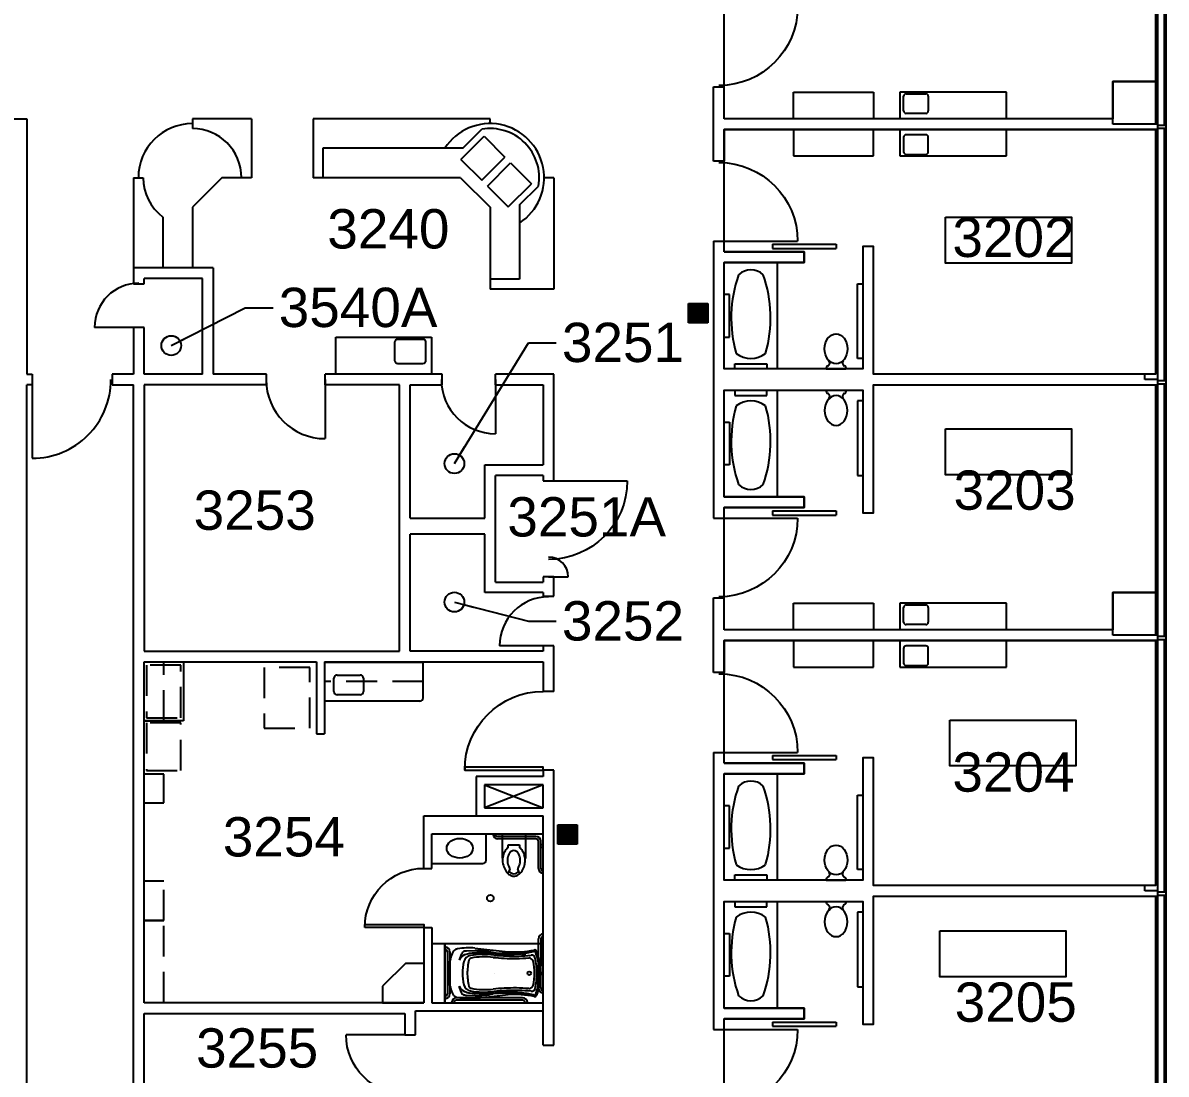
# Model space of a CAD drawing. Extents: x 338 to 7662, y 1527 to 4766.
# Drawn here: x 6789 to 7486, y 2387 to 3029 of the extents above; entities that cross this region are included whole.
import ezdxf

# ---------------------------------------------------------------- set-up
doc = ezdxf.new("R2010")
doc.units = 0
doc.header["$LTSCALE"] = 150
doc.header["$MEASUREMENT"] = 0
doc.linetypes.add('HIDDEN2', pattern=[0.1875, 0.125, -0.0625])
doc.layers.get('0').update_dxf_attribs({"linetype": 'CONTINUOUS'})
for name, color, linetype in [('A-ANNO-TX192', 4, 'CONTINUOUS'), ('A-COLS', 5, 'CONTINUOUS'), ('A-DOOR', 2, 'CONTINUOUS'), ('A-FLOR-CASE', 3, 'CONTINUOUS'), ('A-FLOR-CASE-UPPR', 3, 'HIDDEN2'), ('A-FLOR-PFIX', 2, 'CONTINUOUS'), ('A-GLAZ', 2, 'CONTINUOUS'), ('A-GLAZ-SILL', 1, 'CONTINUOUS'), ('A-SHFT', 1, 'CONTINUOUS'), ('A-WALL-FULL', 6, 'CONTINUOUS'), ('X-EQPM', 2, 'CONTINUOUS'), ('X-MEDGAS', 5, 'CONTINUOUS')]:
    doc.layers.add(name, color=color, linetype=linetype)
doc.styles.add('ARIAL', font='arial.ttf')
doc.styles.get("Standard").update_dxf_attribs({"font": 'simplex'})
doc.dimstyles.new('DIM1-4', dxfattribs={"dimscale": 48, "dimtxt": 0.09375, "dimasz": 0.125, "dimexe": 0.125, "dimexo": 0.09375, "dimgap": 0, "dimtad": 1, "dimdec": 4, "dimzin": 7, "dimdsep": 46, "dimlunit": 4, "dimtxsty": 'Standard', "dimcen": 2.25, "dimdle": 1.5, "dimadec": 0, "dimazin": 0, "dimtfac": 1, "dimtdec": 4, "dimtix": 1, "dimtofl": 0, "dimtmove": 2, "dimatfit": 3, "dimfxl": 0, "dimtolj": 1, "dimtzin": 0, "dimarcsym": 0})

# ---------------------------------------------------------------- blocks, each defined once
blk = doc.blocks.new('FIREPULL')
at = {"layer": 'X-MEDGAS'}
for p, q in [((-5.91, 0), (-5.91, 11.81)), ((-5.91, 11.81), (5.91, 11.81)), ((-5.9, 0), (-5.9, 11.81)), ((-5.87, 0), (-5.87, 11.81)), ((-5.84, 0), (-5.84, 11.81)), ((-5.81, 0), (-5.81, 11.81)), ((-5.78, 0), (-5.78, 11.81)), ((-5.75, 0), (-5.75, 11.81)), ((-5.72, 0), (-5.72, 11.81)), ((-5.69, 0), (-5.69, 11.81)), ((-5.65, 0), (-5.65, 11.81)), ((-5.62, 0), (-5.62, 11.81)), ((-5.59, 0), (-5.59, 11.81)), ((-5.56, 0), (-5.56, 11.81)), ((-5.53, 0), (-5.53, 11.81)), ((-5.5, 0), (-5.5, 11.81)), ((-5.47, 0), (-5.47, 11.81)), ((-5.44, 0), (-5.44, 11.81)), ((-5.4, 0), (-5.4, 11.81)), ((-5.37, 0), (-5.37, 11.81)), ((-5.34, 0), (-5.34, 11.81)), ((-5.31, 0), (-5.31, 11.81)), ((-5.28, 0), (-5.28, 11.81)), ((-5.25, 0), (-5.25, 11.81)), ((-5.22, 0), (-5.22, 11.81)), ((-5.19, 0), (-5.19, 11.81)), ((-5.15, 0), (-5.15, 11.81)), ((-5.12, 0), (-5.12, 11.81)), ((-5.09, 0), (-5.09, 11.81)), ((-5.06, 0), (-5.06, 11.81)), ((-5.03, 0), (-5.03, 11.81)), ((-5, 0), (-5, 11.81)), ((-4.97, 0), (-4.97, 11.81)), ((-4.94, 0), (-4.94, 11.81)), ((-4.9, 0), (-4.9, 11.81)), ((-4.87, 0), (-4.87, 11.81)), ((-4.84, 0), (-4.84, 11.81)), ((-4.81, 0), (-4.81, 11.81)), ((-4.78, 0), (-4.78, 11.81)), ((-4.75, 0), (-4.75, 11.81)), ((-4.72, 0), (-4.72, 11.81)), ((-4.69, 0), (-4.69, 11.81)), ((-4.65, 0), (-4.65, 11.81)), ((-4.62, 0), (-4.62, 11.81)), ((-4.59, 0), (-4.59, 11.81)), ((-4.56, 0), (-4.56, 11.81)), ((-4.53, 0), (-4.53, 11.81)), ((-4.5, 0), (-4.5, 11.81)), ((-4.47, 0), (-4.47, 11.81)), ((-4.44, 0), (-4.44, 11.81)), ((-4.4, 0), (-4.4, 11.81)), ((-4.37, 0), (-4.37, 11.81)), ((-4.34, 0), (-4.34, 11.81)), ((-4.31, 0), (-4.31, 11.81)), ((-4.28, 0), (-4.28, 11.81)), ((-4.25, 0), (-4.25, 11.81)), ((-4.22, 0), (-4.22, 11.81)), ((-4.19, 0), (-4.19, 11.81)), ((-4.15, 0), (-4.15, 11.81)), ((-4.12, 0), (-4.12, 11.81)), ((-4.09, 0), (-4.09, 11.81)), ((-4.06, 0), (-4.06, 11.81)), ((-4.03, 0), (-4.03, 11.81)), ((-4, 0), (-4, 11.81)), ((-3.97, 0), (-3.97, 11.81)), ((-3.94, 0), (-3.94, 11.81)), ((-3.9, 0), (-3.9, 11.81)), ((-3.87, 0), (-3.87, 11.81)), ((-3.84, 0), (-3.84, 11.81)), ((-3.81, 0), (-3.81, 11.81)), ((-3.78, 0), (-3.78, 11.81)), ((-3.75, 0), (-3.75, 11.81)), ((-3.72, 0), (-3.72, 11.81)), ((-3.69, 0), (-3.69, 11.81)), ((-3.65, 0), (-3.65, 11.81)), ((-3.62, 0), (-3.62, 11.81)), ((-3.59, 0), (-3.59, 11.81)), ((-3.56, 0), (-3.56, 11.81)), ((-3.53, 0), (-3.53, 11.81)), ((-3.5, 0), (-3.5, 11.81)), ((-3.47, 0), (-3.47, 11.81)), ((-3.44, 0), (-3.44, 11.81)), ((-3.4, 0), (-3.4, 11.81)), ((-3.37, 0), (-3.37, 11.81)), ((-3.34, 0), (-3.34, 11.81)), ((-3.31, 0), (-3.31, 11.81)), ((-3.28, 0), (-3.28, 11.81)), ((-3.25, 0), (-3.25, 11.81)), ((-3.22, 0), (-3.22, 11.81)), ((-3.19, 0), (-3.19, 11.81)), ((-3.15, 0), (-3.15, 11.81)), ((-3.12, 0), (-3.12, 11.81)), ((-3.09, 0), (-3.09, 11.81)), ((-3.06, 0), (-3.06, 11.81)), ((-3.03, 0), (-3.03, 11.81)), ((-3, 0), (-3, 11.81)), ((-2.97, 0), (-2.97, 11.81)), ((-2.94, 0), (-2.94, 11.81)), ((-2.9, 0), (-2.9, 11.81)), ((-2.87, 0), (-2.87, 11.81)), ((-2.84, 0), (-2.84, 11.81)), ((-2.81, 0), (-2.81, 11.81)), ((-2.78, 0), (-2.78, 11.81)), ((-2.75, 0), (-2.75, 11.81)), ((-2.72, 0), (-2.72, 11.81)), ((-2.69, 0), (-2.69, 11.81)), ((-2.65, 0), (-2.65, 11.81)), ((-2.62, 0), (-2.62, 11.81)), ((-2.59, 0), (-2.59, 11.81)), ((-2.56, 0), (-2.56, 11.81)), ((-2.53, 0), (-2.53, 11.81)), ((-2.5, 0), (-2.5, 11.81)), ((-2.47, 0), (-2.47, 11.81)), ((-2.44, 0), (-2.44, 11.81)), ((-2.4, 0), (-2.4, 11.81)), ((-2.37, 0), (-2.37, 11.81)), ((-2.34, 0), (-2.34, 11.81)), ((-2.31, 0), (-2.31, 11.81)), ((-2.28, 0), (-2.28, 11.81)), ((-2.25, 0), (-2.25, 11.81)), ((-2.22, 0), (-2.22, 11.81)), ((-2.19, 0), (-2.19, 11.81)), ((-2.15, 0), (-2.15, 11.81)), ((-2.12, 0), (-2.12, 11.81)), ((-2.09, 0), (-2.09, 11.81)), ((-2.06, 0), (-2.06, 11.81)), ((-2.03, 0), (-2.03, 11.81)), ((-2, 0), (-2, 11.81)), ((-1.97, 0), (-1.97, 11.81)), ((-1.94, 0), (-1.94, 11.81)), ((-1.9, 0), (-1.9, 11.81)), ((-1.87, 0), (-1.87, 11.81)), ((-1.84, 0), (-1.84, 11.81)), ((-1.81, 0), (-1.81, 11.81)), ((-1.78, 0), (-1.78, 11.81)), ((-1.75, 0), (-1.75, 11.81)), ((-1.72, 0), (-1.72, 11.81)), ((-1.69, 0), (-1.69, 11.81)), ((-1.65, 0), (-1.65, 11.81)), ((-1.62, 0), (-1.62, 11.81)), ((-1.59, 0), (-1.59, 11.81)), ((-1.56, 0), (-1.56, 11.81)), ((-1.53, 0), (-1.53, 11.81)), ((-1.5, 0), (-1.5, 11.81)), ((-1.47, 0), (-1.47, 11.81)), ((-1.44, 0), (-1.44, 11.81)), ((-1.4, 0), (-1.4, 11.81)), ((-1.37, 0), (-1.37, 11.81)), ((-1.34, 0), (-1.34, 11.81)), ((-1.31, 0), (-1.31, 11.81)), ((-1.28, 0), (-1.28, 11.81)), ((-1.25, 0), (-1.25, 11.81)), ((-1.22, 0), (-1.22, 11.81)), ((-1.19, 0), (-1.19, 11.81)), ((-1.15, 0), (-1.15, 11.81)), ((-1.12, 0), (-1.12, 11.81)), ((-1.09, 0), (-1.09, 11.81)), ((-1.06, 0), (-1.06, 11.81)), ((-1.03, 0), (-1.03, 11.81)), ((-1, 0), (-1, 11.81)), ((-0.97, 0), (-0.97, 11.81)), ((-0.94, 0), (-0.94, 11.81)), ((-0.9, 0), (-0.9, 11.81)), ((-0.87, 0), (-0.87, 11.81)), ((-0.84, 0), (-0.84, 11.81)), ((-0.81, 0), (-0.81, 11.81)), ((-0.78, 0), (-0.78, 11.81)), ((-0.75, 0), (-0.75, 11.81)), ((-0.72, 0), (-0.72, 11.81)), ((-0.69, 0), (-0.69, 11.81)), ((-0.65, 0), (-0.65, 11.81)), ((-0.62, 0), (-0.62, 11.81)), ((-0.59, 0), (-0.59, 11.81)), ((-0.56, 0), (-0.56, 11.81)), ((-0.53, 0), (-0.53, 11.81)), ((-0.5, 0), (-0.5, 11.81)), ((-0.47, 0), (-0.47, 11.81)), ((-0.44, 0), (-0.44, 11.81)), ((-0.4, 0), (-0.4, 11.81)), ((-0.37, 0), (-0.37, 11.81)), ((-0.34, 0), (-0.34, 11.81)), ((-0.31, 0), (-0.31, 11.81)), ((-0.28, 0), (-0.28, 11.81)), ((-0.25, 0), (-0.25, 11.81)), ((-0.22, 0), (-0.22, 11.81)), ((-0.19, 0), (-0.19, 11.81)), ((-0.15, 0), (-0.15, 11.81)), ((-0.12, 0), (-0.12, 11.81)), ((-0.09, 0), (-0.09, 11.81)), ((-0.06, 0), (-0.06, 11.81)), ((-0.03, 0), (-0.03, 11.81)), ((0, 0), (0, 11.81)), ((0.03, 0), (0.03, 11.81)), ((0.06, 0), (0.06, 11.81)), ((0.1, 0), (0.1, 11.81)), ((0.13, 0), (0.13, 11.81)), ((0.16, 0), (0.16, 11.81)), ((0.19, 0), (0.19, 11.81)), ((0.22, 0), (0.22, 11.81)), ((0.25, 0), (0.25, 11.81)), ((0.28, 0), (0.28, 11.81)), ((0.31, 0), (0.31, 11.81)), ((0.35, 0), (0.35, 11.81)), ((0.38, 0), (0.38, 11.81)), ((0.41, 0), (0.41, 11.81)), ((0.44, 0), (0.44, 11.81)), ((0.47, 0), (0.47, 11.81)), ((0.5, 0), (0.5, 11.81)), ((0.53, 0), (0.53, 11.81)), ((0.56, 0), (0.56, 11.81)), ((0.6, 0), (0.6, 11.81)), ((0.63, 0), (0.63, 11.81)), ((0.66, 0), (0.66, 11.81)), ((0.69, 0), (0.69, 11.81)), ((0.72, 0), (0.72, 11.81)), ((0.75, 0), (0.75, 11.81)), ((0.78, 0), (0.78, 11.81)), ((0.81, 0), (0.81, 11.81)), ((0.85, 0), (0.85, 11.81)), ((0.88, 0), (0.88, 11.81)), ((0.91, 0), (0.91, 11.81)), ((0.94, 0), (0.94, 11.81)), ((0.97, 0), (0.97, 11.81)), ((1, 0), (1, 11.81)), ((1.03, 0), (1.03, 11.81)), ((1.06, 0), (1.06, 11.81)), ((1.1, 0), (1.1, 11.81)), ((1.13, 0), (1.13, 11.81)), ((1.16, 0), (1.16, 11.81)), ((1.19, 0), (1.19, 11.81)), ((1.22, 0), (1.22, 11.81)), ((1.25, 0), (1.25, 11.81)), ((1.28, 0), (1.28, 11.81)), ((1.31, 0), (1.31, 11.81)), ((1.35, 0), (1.35, 11.81)), ((1.38, 0), (1.38, 11.81)), ((1.41, 0), (1.41, 11.81)), ((1.44, 0), (1.44, 11.81)), ((1.47, 0), (1.47, 11.81)), ((1.5, 0), (1.5, 11.81)), ((1.53, 0), (1.53, 11.81)), ((1.56, 0), (1.56, 11.81)), ((1.6, 0), (1.6, 11.81)), ((1.63, 0), (1.63, 11.81)), ((1.66, 0), (1.66, 11.81)), ((1.69, 0), (1.69, 11.81)), ((1.72, 0), (1.72, 11.81)), ((1.75, 0), (1.75, 11.81)), ((1.78, 0), (1.78, 11.81)), ((1.81, 0), (1.81, 11.81)), ((1.85, 0), (1.85, 11.81)), ((1.88, 0), (1.88, 11.81)), ((1.91, 0), (1.91, 11.81)), ((1.94, 0), (1.94, 11.81)), ((1.97, 0), (1.97, 11.81)), ((2, 0), (2, 11.81)), ((2.03, 0), (2.03, 11.81)), ((2.06, 0), (2.06, 11.81)), ((2.1, 0), (2.1, 11.81)), ((2.13, 0), (2.13, 11.81)), ((2.16, 0), (2.16, 11.81)), ((2.19, 0), (2.19, 11.81)), ((2.22, 0), (2.22, 11.81)), ((2.25, 0), (2.25, 11.81)), ((2.28, 0), (2.28, 11.81)), ((2.31, 0), (2.31, 11.81)), ((2.35, 0), (2.35, 11.81)), ((2.38, 0), (2.38, 11.81)), ((2.41, 0), (2.41, 11.81)), ((2.44, 0), (2.44, 11.81)), ((2.47, 0), (2.47, 11.81)), ((2.5, 0), (2.5, 11.81)), ((2.53, 0), (2.53, 11.81)), ((2.56, 0), (2.56, 11.81)), ((2.6, 0), (2.6, 11.81)), ((2.63, 0), (2.63, 11.81)), ((2.66, 0), (2.66, 11.81)), ((2.69, 0), (2.69, 11.81)), ((2.72, 0), (2.72, 11.81)), ((2.75, 0), (2.75, 11.81)), ((2.78, 0), (2.78, 11.81)), ((2.81, 0), (2.81, 11.81)), ((2.85, 0), (2.85, 11.81)), ((2.88, 0), (2.88, 11.81)), ((2.91, 0), (2.91, 11.81)), ((2.94, 0), (2.94, 11.81)), ((2.97, 0), (2.97, 11.81)), ((3, 0), (3, 11.81)), ((3.03, 0), (3.03, 11.81)), ((3.06, 0), (3.06, 11.81)), ((3.1, 0), (3.1, 11.81)), ((3.13, 0), (3.13, 11.81)), ((3.16, 0), (3.16, 11.81)), ((3.19, 0), (3.19, 11.81)), ((3.22, 0), (3.22, 11.81)), ((3.25, 0), (3.25, 11.81)), ((3.28, 0), (3.28, 11.81)), ((3.31, 0), (3.31, 11.81)), ((3.35, 0), (3.35, 11.81)), ((3.38, 0), (3.38, 11.81)), ((3.41, 0), (3.41, 11.81)), ((3.44, 0), (3.44, 11.81)), ((3.47, 0), (3.47, 11.81)), ((3.5, 0), (3.5, 11.81)), ((3.53, 0), (3.53, 11.81)), ((3.56, 0), (3.56, 11.81)), ((3.6, 0), (3.6, 11.81)), ((3.63, 0), (3.63, 11.81)), ((3.66, 0), (3.66, 11.81)), ((3.69, 0), (3.69, 11.81)), ((3.72, 0), (3.72, 11.81)), ((3.75, 0), (3.75, 11.81)), ((3.78, 0), (3.78, 11.81)), ((3.81, 0), (3.81, 11.81)), ((3.85, 0), (3.85, 11.81)), ((3.88, 0), (3.88, 11.81)), ((3.91, 0), (3.91, 11.81)), ((3.94, 0), (3.94, 11.81)), ((3.97, 0), (3.97, 11.81)), ((4, 0), (4, 11.81)), ((4.03, 0), (4.03, 11.81)), ((4.06, 0), (4.06, 11.81)), ((4.1, 0), (4.1, 11.81)), ((4.13, 0), (4.13, 11.81)), ((4.16, 0), (4.16, 11.81)), ((4.19, 0), (4.19, 11.81)), ((4.22, 0), (4.22, 11.81)), ((4.25, 0), (4.25, 11.81)), ((4.28, 0), (4.28, 11.81)), ((4.31, 0), (4.31, 11.81)), ((4.35, 0), (4.35, 11.81)), ((4.38, 0), (4.38, 11.81)), ((4.41, 0), (4.41, 11.81)), ((4.44, 0), (4.44, 11.81)), ((4.47, 0), (4.47, 11.81)), ((4.5, 0), (4.5, 11.81)), ((4.53, 0), (4.53, 11.81)), ((4.56, 0), (4.56, 11.81)), ((4.6, 0), (4.6, 11.81)), ((4.63, 0), (4.63, 11.81)), ((4.66, 0), (4.66, 11.81)), ((4.69, 0), (4.69, 11.81)), ((4.72, 0), (4.72, 11.81)), ((4.75, 0), (4.75, 11.81)), ((4.78, 0), (4.78, 11.81)), ((4.81, 0), (4.81, 11.81)), ((4.85, 0), (4.85, 11.81)), ((4.88, 0), (4.88, 11.81)), ((4.91, 0), (4.91, 11.81)), ((4.94, 0), (4.94, 11.81)), ((4.97, 0), (4.97, 11.81)), ((5, 0), (5, 11.81)), ((5.03, 0), (5.03, 11.81)), ((5.06, 0), (5.06, 11.81)), ((5.1, 0), (5.1, 11.81)), ((5.13, 0), (5.13, 11.81)), ((5.16, 0), (5.16, 11.81)), ((5.19, 0), (5.19, 11.81)), ((5.22, 0), (5.22, 11.81)), ((5.25, 0), (5.25, 11.81)), ((5.28, 0), (5.28, 11.81)), ((5.31, 0), (5.31, 11.81)), ((5.35, 0), (5.35, 11.81)), ((5.38, 0), (5.38, 11.81)), ((5.41, 0), (5.41, 11.81)), ((5.44, 0), (5.44, 11.81)), ((5.47, 0), (5.47, 11.81)), ((5.5, 0), (5.5, 11.81)), ((5.53, 0), (5.53, 11.81)), ((5.56, 0), (5.56, 11.81)), ((5.6, 0), (5.6, 11.81)), ((5.63, 0), (5.63, 11.81)), ((5.66, 0), (5.66, 11.81)), ((5.69, 0), (5.69, 11.81)), ((5.72, 0), (5.72, 11.81)), ((5.75, 0), (5.75, 11.81)), ((5.78, 0), (5.78, 11.81)), ((5.81, 0), (5.81, 11.81)), ((5.85, 0), (5.85, 11.81)), ((5.88, 0), (5.88, 11.81)), ((5.91, 11.81), (5.91, 0)), ((5.91, 0), (-5.91, 0))]:
    blk.add_line(p, q, dxfattribs=at)
blk = doc.blocks.new('DR2')
blk.add_lwpolyline([(0, 0), (0, 0.036), (1, 0.036), (1, 0)], close=True)
blk.add_arc((0, 0), 1, 0, 90)
blk = doc.blocks.new('90-48-DR')
blk.add_blockref('DR2', (0, 0))
blk = doc.blocks.new('SHOWERHEAD')
for p, q in [((1.87, 0.5), (0, 0.5)), ((1.87, -0.5), (0, -0.5))]:
    blk.add_line(p, q)
at = {"flags": 128}
blk.add_lwpolyline([(1, 0), (4, -1.73), (4, 1.73)], close=True, dxfattribs=at)
blk = doc.blocks.new('DOOR36')
blk.add_lwpolyline([(0, 36), (-1.75, 36), (-1.75, 0), (0, 0)], close=True)
blk.add_arc((0, 0), 36, 90, 180)
blk = doc.blocks.new('A$C790F095B')
for p, q in [((0, 35.5), (0, 0.52)), ((59.55, 36), (0.5, 36)), ((60.05, 0.5), (60.05, 35.5)), ((41.73, 33.4), (21.42, 31.08)), ((21.48, 28.91), (23.29, 29.03)), ((41.25, 29.64), (43.1, 29.36)), ((41.68, 31.76), (46.91, 31.54)), ((50.21, 29.36), (51.45, 25.95)), ((3.84, 23.07), (4.16, 24.98)), ((6.71, 26.4), (7.99, 27.23)), ((6.71, 9.62), (7.99, 8.79)), ((10.67, 6.94), (13.26, 7.14)), ((21.46, 7.12), (23.44, 7.01)), ((50.21, 6.66), (51.45, 10.07)), ((0.5, 0.02), (59.55, 0)), ((41.73, 2.62), (21.42, 4.94)), ((43.09, 6.62), (41.14, 6.4)), ((41.68, 4.26), (46.91, 4.48))]:
    blk.add_line(p, q)
blk.add_circle((8.59, 18.02), 1.13)
for centre, radius, start, end in [((0.5, 35.5), 0.5, 90, 180), ((59.55, 35.5), 0.5, 0, 90), ((39.12, 17.87), 37.66, 158.81213, 179.9077), ((39.74, 18.17), 37.56, 160.3576, 180.27357), ((42.7, 17.59), 40.28, 161.21092, 179.5978), ((5.1, 31.03), 1.18, 68.29289, 157.77483), ((5.83, 30.41), 1.52, 144.04093, 165.5243), ((5.75, 29.99), 1.31, 76.42295, 154.287), ((5.1, 30.95), 0.613, 78.47544, 144.04093), ((7.18, 26.78), 2.26, 81.57553, 168.52609), ((25.47, 130.91), 101.4, 258.48073, 264.57431), ((17.93, 98.75), 67.76, 259.46779, 272.95866), ((20.42, 90.76), 61.21, 256.42295, 263.80152), ((17.68, 119.64), 91.2, 263.59706, 272.99247), ((21.85, 122.89), 93.32, 265.05794, 274.94206), ((12.25, 280.48), 250.55, 270.83071, 274.1958), ((18.27, 140.45), 111.97, 272.13616, 276.13543), ((37.86, -20.65), 51.18, 88.65242, 98.95423), ((36.27, -20.83), 50.32, 80.65376, 96.89068), ((41.72, -22.58), 54.34, 90.04476, 101.83167), ((36.03, -12.41), 40.44, 78.4356, 97.65045), ((38.01, -14.31), 44.85, 81.04216, 88.65242), ((45.02, -8.32), 41.85, 79.86602, 94.51259), ((43.62, 23.85), 5.04, 14.35049, 80.65376), ((43.84, 19.78), 10.27, 65.9959, 83.58144), ((45.58, 22.24), 9.4, 66.40838, 81.85662), ((45.1, 22.59), 7.19, 27.88003, 65.9959), ((48.03, 29.09), 2.19, 7.0506, 53.38379), ((51.55, 28.23), 4.72, 46.32678, 79.86602), ((29.58, 18.89), 28.28, 358.21403, 26.82392), ((55.85, 16.9), 51.92, 168.52609, 178.81968), ((43.46, 17.58), 38.1, 167.97407, 179.57282), ((7.79, 25.18), 1.62, 131.65095, 167.97407), ((8.56, 26.35), 1.05, 76.8005, 123.04115), ((17.47, 125.67), 98.68, 264.96251, 273.73451), ((16.59, 183.69), 156.66, 272.67298, 275.1458), ((43.8, 25.6), 1.64, 14.36179, 78.4356), ((10.86, 17.45), 35.57, 0.2338, 13.91474), ((14.87, 17.79), 34.42, 0.0758, 12.26216), ((39.12, 18.15), 37.66, 180.0923, 201.18787), ((39.74, 17.85), 37.56, 179.72643, 199.6424), ((42.7, 18.43), 40.28, 180.4022, 198.78908), ((55.85, 19.12), 51.92, 181.18032, 191.47391), ((43.46, 18.44), 38.1, 180.42718, 192.02593), ((10.86, 18.57), 35.57, 346.08526, 359.7662), ((14.87, 18.23), 34.42, 347.73784, 359.9242), ((29.58, 17.13), 28.28, 333.17608, 1.78597), ((7.18, 9.24), 2.26, 191.47391, 278.42447), ((7.79, 10.84), 1.62, 192.02593, 228.34905), ((17.68, -83.62), 91.2, 87.00753, 96.40294), ((8.56, 9.67), 1.05, 236.95885, 283.1995), ((17.47, -89.65), 98.68, 86.26549, 95.03749), ((18.27, -104.43), 111.97, 83.86457, 87.86384), ((16.59, -147.67), 156.66, 84.8542, 87.32702), ((36.27, 56.85), 50.32, 263.10932, 279.34624), ((36.03, 48.43), 40.44, 262.34955, 281.5644), ((43.8, 10.42), 1.64, 281.5644, 345.63821), ((43.62, 12.17), 5.04, 279.34624, 345.64951), ((45.1, 13.43), 7.19, 294.0041, 332.11997), ((0.5, 0.52), 0.5, 180, 269.98355), ((5.1, 4.99), 1.18, 202.22517, 291.70711), ((5.83, 5.61), 1.52, 194.4757, 215.95907), ((5.75, 6.03), 1.31, 205.713, 283.57705), ((5.1, 5.07), 0.613, 215.95907, 281.52456), ((25.47, -94.89), 101.4, 95.42569, 101.51927), ((17.93, -62.73), 67.76, 87.04134, 100.53221), ((20.42, -54.74), 61.21, 96.19848, 103.57705), ((21.85, -86.87), 93.32, 85.05794, 94.94206), ((12.25, -244.46), 250.55, 85.8042, 89.16929), ((37.86, 56.67), 51.18, 261.04577, 271.34758), ((41.72, 58.6), 54.34, 258.16833, 269.95524), ((38.01, 50.33), 44.85, 271.34758, 278.95784), ((45.02, 44.34), 41.85, 265.48741, 280.13398), ((43.84, 16.24), 10.27, 276.41856, 294.0041), ((47.21, 8.03), 3.56, 265.11879, 306.61621), ((44.82, 8.8), 5.79, 321.21093, 338.35467), ((51.55, 7.79), 4.72, 280.13398, 313.67322), ((59.55, 0.5), 0.5, 269.98355, 0)]:
    blk.add_arc(centre, radius, start, end)
at = {"flags": 8}
for tag, p in [('MATERIAL', (30.02, 18)), ('PRODUCT', (30.02, 18.01)), ('TRADENAME', (30.02, 18.01)), ('MODELNUMBER', (30.02, 18.01))]:
    blk.add_attdef(tag, p, '', height=0.001, dxfattribs=at)
blk = doc.blocks.new('window')
at = {"layer": 'A-GLAZ'}
for p, q in [((0, 5), (0, 0)), ((2, 5), (2, 0)), ((2, 1), (156, 1))]:
    blk.add_line(p, q, dxfattribs=at)
at = {"layer": 'A-GLAZ', "linetype": 'Continuous'}
for p, q in [((0, 5), (2, 5)), ((0, 0), (2, 0))]:
    blk.add_line(p, q, dxfattribs=at)
at = {"layer": 'A-GLAZ-SILL'}
for p, q in [((2, 5), (156, 5)), ((2, 0), (156, 0))]:
    blk.add_line(p, q, dxfattribs=at)

msp = doc.modelspace()

# ---------------------------------------------------------------- linework, layer by layer
at = {"layer": 'A-COLS'}
for p, q in [((7454, 2967), (7454, 2993)), ((7454, 2993), (7480, 2993)), ((7480, 2993), (7480, 2967)), ((7480, 2967), (7454, 2967)), ((7454, 2655), (7454, 2681)), ((7454, 2681), (7480, 2681)), ((7480, 2681), (7480, 2655)), ((7480, 2655), (7454, 2655))]:
    msp.add_line(p, q, dxfattribs=at)
at = {"layer": 'A-DOOR'}
for p, q in [((7213.5, 2895.5), (7261.5, 2895.5)), ((7246.1, 2893.64), (7285.09, 2893.64)), ((7246.1, 2893.64), (7246.1, 2891.14)), ((7246.1, 2891.14), (7285.09, 2891.14)), ((7285.09, 2893.64), (7285.09, 2891.14)), ((6859.25, 2842.86), (6832.25, 2842.86)), ((6794.25, 2811), (6794.25, 2763)), ((6973, 2811), (6973, 2775)), ((7077, 2811), (7077, 2778)), ((7109.5, 2749.25), (7157.5, 2749.25)), ((7246.1, 2730.87), (7246.1, 2728.37)), ((7246.1, 2730.87), (7285.09, 2730.87)), ((7285.09, 2730.87), (7285.09, 2728.37)), ((7213.5, 2726.5), (7261.5, 2726.5)), ((7246.1, 2728.37), (7285.09, 2728.37)), ((7109.5, 2690.75), (7121.5, 2690.75)), ((7109.5, 2648.5), (7079.5, 2648.5)), ((7213.5, 2583.5), (7261.5, 2583.5)), ((7246.1, 2581.64), (7246.1, 2579.14)), ((7246.1, 2581.64), (7285.09, 2581.64)), ((7246.1, 2579.14), (7285.09, 2579.14)), ((7285.09, 2581.64), (7285.09, 2579.14)), ((7246.1, 2418.87), (7285.09, 2418.87)), ((7246.1, 2418.87), (7246.1, 2416.37)), ((7246.1, 2416.37), (7285.09, 2416.37)), ((7285.09, 2418.87), (7285.09, 2416.37)), ((7021.85, 2411.14), (6985.85, 2411.14)), ((7213.5, 2414.5), (7261.5, 2414.5))]:
    msp.add_line(p, q, dxfattribs=at)
msp.add_arc((7109.5, 2690.75), 12, 0, 90, dxfattribs=at)
at = {"layer": 'A-DOOR', "extrusion": (0, 0, -1)}
for centre, major_axis, start_param, end_param in [((7213.5, 3038.5), (33.94, 33.94), 0.785398, 2.356194), ((7213.5, 2895.5), (33.94, 33.94), 5.497787, 7.068583), ((7109.5, 2749.25), (33.94, 33.94), 0.785398, 2.356194), ((7213.5, 2726.5), (33.94, 33.94), 0.785398, 2.356194), ((7213.5, 2583.5), (33.94, 33.94), 5.497787, 7.068583), ((7021.85, 2411.14), (25.46, -25.46), 0.785398, 2.356194), ((7213.5, 2414.5), (33.94, 33.94), 0.785398, 2.356194)]:
    msp.add_ellipse(centre, major_axis=major_axis, ratio=1, start_param=start_param, end_param=end_param, dxfattribs=at)
at = {"layer": 'A-DOOR'}
for centre, major_axis, start_param, end_param in [((6859.25, 2842.86), (-19.09, 19.09), 5.497787, 7.068583), ((6794.25, 2811), (-33.94, 33.94), 2.356194, 3.926991), ((6973, 2811), (-25.46, 25.46), 0.785398, 2.356194), ((7077, 2811), (-23.33, 23.33), 0.785398, 2.356194), ((7109.5, 2648.5), (21.21, 21.21), 0.785398, 2.356194)]:
    msp.add_ellipse(centre, major_axis=major_axis, ratio=1, start_param=start_param, end_param=end_param, dxfattribs=at)
at = {"layer": 'A-FLOR-CASE'}
for p, q in [((7259, 2986.5), (7307.75, 2986.5)), ((7259, 2970.25), (7259, 2986.5)), ((7307.75, 2986.5), (7307.75, 2970.25)), ((7389, 2986.5), (7324, 2986.5)), ((7324, 2986.5), (7324, 2970.25)), ((7389, 2970.25), (7389, 2986.5)), ((6928, 2970.25), (6892, 2970.25)), ((6892, 2970.25), (6892, 2964.25)), ((6928, 2970.25), (6928, 2934.25)), ((7073.75, 2970.25), (6965.72, 2970.25)), ((6965.72, 2970.25), (6965.72, 2934.25)), ((7073.75, 2967.25), (7073.75, 2970.25)), ((7055.9, 2945.39), (7070.04, 2959.53)), ((7057.1, 2952.25), (7068.67, 2963.82)), ((7070.04, 2959.53), (7082.77, 2946.8)), ((7259, 2963.75), (7259, 2947.5)), ((7307.75, 2947.5), (7307.75, 2963.75)), ((7324, 2963.75), (7324, 2947.5)), ((7389, 2947.5), (7389, 2963.75)), ((7057.1, 2952.25), (6971.72, 2952.25)), ((6971.72, 2952.25), (6971.72, 2934.25)), ((7068.62, 2932.66), (7082.77, 2946.8)), ((7259, 2947.5), (7307.75, 2947.5)), ((7324, 2947.5), (7389, 2947.5)), ((7055.9, 2945.39), (7068.62, 2932.66)), ((7072.16, 2929.12), (7086.3, 2943.27)), ((7086.3, 2943.27), (7099.03, 2930.54)), ((6856, 2934.25), (6856, 2879.25)), ((6856, 2934.25), (6862, 2934.25)), ((6910.03, 2934.25), (6892, 2916.22)), ((6928, 2934.25), (6910.03, 2934.25)), ((7055.72, 2934.25), (6965.72, 2934.25)), ((7055.72, 2934.25), (7073.75, 2916.22)), ((7112.75, 2934.25), (7106.75, 2934.25)), ((7112.75, 2934.25), (7112.75, 2866.25)), ((7072.16, 2929.12), (7084.89, 2916.4)), ((7084.89, 2916.4), (7099.03, 2930.54)), ((7091.75, 2917.6), (7103.32, 2929.17)), ((6892, 2916.22), (6892, 2879.25)), ((7073.75, 2916.22), (7073.75, 2866.25)), ((7091.75, 2917.6), (7091.75, 2872.25)), ((6874, 2910.25), (6874, 2879.25)), ((7091.75, 2872.25), (7073.75, 2872.25)), ((7112.75, 2866.25), (7073.75, 2866.25)), ((6979.5, 2837), (7038, 2837)), ((6979.5, 2814.25), (6979.5, 2837)), ((7038, 2837), (7038, 2814.25)), ((7259, 2658.25), (7259, 2674.5)), ((7259, 2674.5), (7307.75, 2674.5)), ((7307.75, 2674.5), (7307.75, 2658.25)), ((7389, 2674.5), (7324, 2674.5)), ((7324, 2674.5), (7324, 2658.25)), ((7389, 2658.25), (7389, 2674.5)), ((7259, 2651.75), (7259, 2635.5)), ((7307.75, 2635.5), (7307.75, 2651.75)), ((7324, 2651.75), (7324, 2635.5)), ((7389, 2635.5), (7389, 2651.75)), ((6862.5, 2638.75), (6886.5, 2638.75)), ((6862.5, 2602.75), (6862.5, 2638.75)), ((6886.5, 2638.75), (6886.5, 2602.75)), ((6972.68, 2638.5), (7032.84, 2638.5)), ((7032.84, 2616.75), (7032.84, 2638.75)), ((7259, 2635.5), (7307.75, 2635.5)), ((7324, 2635.5), (7389, 2635.5)), ((7030.84, 2614.75), (6972.68, 2614.75)), ((6886.5, 2602.75), (6862.5, 2602.75)), ((7071.3, 2517.75), (7071.3, 2533.75)), ((7038.24, 2515.75), (7069.3, 2515.75)), ((7022.24, 2454.89), (7008.1, 2440.75)), ((7022.24, 2454.89), (7033.24, 2454.89)), ((7028.24, 2454.89), (7029.24, 2454.89)), ((7033.24, 2454.89), (7033.24, 2430.75)), ((7008.1, 2440.75), (7008.1, 2434.75)), ((7008.1, 2434.75), (7008.1, 2430.75)), ((7008.1, 2430.75), (7033.24, 2430.75))]:
    msp.add_line(p, q, dxfattribs=at)
for centre, radius, start, end in [((6892, 2934.25), 33, 90, 180), ((7073.75, 2934.25), 33, 303.05573, 146.94427), ((6892, 2934.25), 30, 0, 90), ((7073.75, 2934.25), 30, 350.24751, 99.75249), ((6892, 2934.25), 30, 180, 233.1301), ((7030.84, 2616.75), 2, 270, 0), ((7069.3, 2517.75), 2, 270, 0)]:
    msp.add_arc(centre, radius, start, end, dxfattribs=at)
at = {"layer": 'A-FLOR-CASE-UPPR'}
for p, q in [((6874.5, 2602.75), (6874.5, 2638.75)), ((7032.84, 2626.75), (6972.68, 2626.75)), ((6862.5, 2602.75), (6874.5, 2602.75)), ((6874.5, 2570.23), (6862.5, 2570.23)), ((6874.5, 2552.73), (6874.5, 2570.23)), ((6862.5, 2552.73), (6874.5, 2552.73)), ((6874.5, 2504.9), (6862.5, 2504.9)), ((6874.5, 2480.9), (6874.5, 2504.9)), ((6874.5, 2480.9), (6862.5, 2480.9)), ((6862.5, 2480.9), (6874.5, 2480.9)), ((6874.5, 2430.75), (6874.5, 2480.9))]:
    msp.add_line(p, q, dxfattribs=at)
at = {"layer": 'A-FLOR-PFIX'}
for p, q in [((7326.25, 2975), (7326.25, 2984)), ((7326.25, 2975), (7326.25, 2984)), ((7327.75, 2985.5), (7339.75, 2985.5)), ((7327.75, 2985.5), (7339.75, 2985.5)), ((7341.25, 2984), (7341.25, 2975)), ((7341.25, 2984), (7341.25, 2975)), ((7339.75, 2973.5), (7327.75, 2973.5)), ((7339.75, 2973.5), (7327.75, 2973.5)), ((7339.75, 2960.5), (7327.75, 2960.5)), ((7339.75, 2960.5), (7327.75, 2960.5)), ((7326.25, 2959), (7326.25, 2950)), ((7326.25, 2959), (7326.25, 2950)), ((7341.25, 2950), (7341.25, 2959)), ((7341.25, 2950), (7341.25, 2959)), ((7327.75, 2948.5), (7339.75, 2948.5)), ((7327.75, 2948.5), (7339.75, 2948.5)), ((7249.25, 2817.5), (7249.25, 2882.5)), ((7298, 2824), (7298, 2869.5)), ((7298, 2869.5), (7301.25, 2869.5)), ((7220, 2863), (7216.75, 2863)), ((7220, 2837), (7220, 2863)), ((7017.5, 2835.75), (7032.5, 2835.75)), ((7216.75, 2837), (7220, 2837)), ((7015.62, 2822.62), (7015.62, 2833.88)), ((7034.38, 2833.88), (7034.38, 2822.62)), ((7032.5, 2820.75), (7017.5, 2820.75)), ((7223.25, 2817.5), (7223.25, 2820.75)), ((7223.25, 2820.75), (7242.75, 2820.75)), ((7242.75, 2820.75), (7242.75, 2817.5)), ((7301.25, 2824), (7298, 2824)), ((7279, 2817.5), (7291, 2817.5)), ((7223.25, 2804.5), (7223.25, 2801.25)), ((7223.25, 2801.25), (7242.75, 2801.25)), ((7242.75, 2801.25), (7242.75, 2804.5)), ((7249.25, 2739.5), (7249.25, 2804.5)), ((7279, 2804.5), (7291, 2804.5)), ((7301.25, 2798), (7298, 2798)), ((7298, 2798), (7298, 2752.5)), ((7216.75, 2785), (7220, 2785)), ((7220, 2785), (7220, 2759)), ((7220, 2759), (7216.75, 2759)), ((7298, 2752.5), (7301.25, 2752.5)), ((7327.75, 2673.5), (7339.75, 2673.5)), ((7326.25, 2663), (7326.25, 2672)), ((7341.25, 2672), (7341.25, 2663)), ((7339.75, 2661.5), (7327.75, 2661.5)), ((7326.25, 2647), (7326.25, 2638)), ((7339.75, 2648.5), (7327.75, 2648.5)), ((7341.25, 2638), (7341.25, 2647)), ((7327.75, 2636.5), (7339.75, 2636.5)), ((6978.38, 2620.74), (6978.38, 2628.74)), ((6980.38, 2630.74), (6994.38, 2630.74)), ((6996.38, 2628.74), (6996.38, 2620.74)), ((6994.38, 2618.74), (6980.38, 2618.74)), ((7249.25, 2505.5), (7249.25, 2570.5)), ((7298, 2512), (7298, 2557.5)), ((7298, 2557.5), (7301.25, 2557.5)), ((7220, 2551), (7216.75, 2551)), ((7220, 2525), (7220, 2551)), ((7081.3, 2518.87), (7081.3, 2533.75)), ((7081.3, 2533.75), (7085.28, 2533.75)), ((7085.28, 2533.75), (7088.3, 2533.75)), ((7088.3, 2533.75), (7091.32, 2533.75)), ((7091.32, 2533.75), (7095.3, 2533.75)), ((7095.3, 2533.75), (7095.3, 2518.87)), ((7101.75, 2532.25), (7078.5, 2532.25)), ((7101.75, 2530.75), (7078.5, 2530.75)), ((7084.75, 2525.49), (7084.75, 2527.04)), ((7084.75, 2527.04), (7091.75, 2527.04)), ((7091.75, 2527.04), (7091.75, 2525.49)), ((7103.25, 2512.75), (7103.25, 2529.25)), ((7104.75, 2512.75), (7104.75, 2529.25)), ((7104.75, 2527.25), (7106.25, 2527.25)), ((7104.75, 2525.75), (7106.25, 2525.75)), ((7216.75, 2525), (7220, 2525)), ((7085.77, 2512.45), (7085.05, 2510.25)), ((7091.46, 2510.22), (7090.72, 2512.45)), ((7223.25, 2505.5), (7223.25, 2508.75)), ((7223.25, 2508.75), (7242.75, 2508.75)), ((7242.75, 2508.75), (7242.75, 2505.5)), ((7301.25, 2512), (7298, 2512)), ((7279, 2505.5), (7291, 2505.5)), ((7223.25, 2492.5), (7223.25, 2489.25)), ((7242.75, 2489.25), (7242.75, 2492.5)), ((7249.25, 2427.5), (7249.25, 2492.5)), ((7279, 2492.5), (7291, 2492.5)), ((7223.25, 2489.25), (7242.75, 2489.25)), ((7301.25, 2486), (7298, 2486)), ((7298, 2486), (7298, 2440.5)), ((7216.75, 2473), (7220, 2473)), ((7220, 2473), (7220, 2447)), ((7046.17, 2466.75), (7038.24, 2466.75)), ((7046.17, 2430.75), (7046.17, 2466.75)), ((7103.25, 2439.75), (7103.25, 2469.75)), ((7104.75, 2469.75), (7104.75, 2453.25)), ((7047.7, 2461.78), (7047.7, 2436.22)), ((7049.2, 2461.78), (7049.2, 2436.22)), ((7104.75, 2452.54), (7104.75, 2456.25)), ((7104.75, 2439.75), (7104.75, 2451.96)), ((7220, 2447), (7216.75, 2447)), ((7298, 2440.5), (7301.25, 2440.5)), ((7093.53, 2433.81), (7053.27, 2433.81)), ((7093.53, 2432.31), (7053.27, 2432.31))]:
    msp.add_line(p, q, dxfattribs=at)
msp.add_circle((7073.91, 2494.56), 2, dxfattribs=at)
for centre, radius, start, end in [((7327.75, 2984), 1.5, 90, 180), ((7327.75, 2984), 1.5, 90, 180), ((7339.75, 2984), 1.5, 0, 90), ((7339.75, 2984), 1.5, 0, 90), ((7327.75, 2975), 1.5, 180, 270), ((7327.75, 2975), 1.5, 180, 270), ((7339.75, 2975), 1.5, 270, 0), ((7339.75, 2975), 1.5, 270, 0), ((7327.75, 2959), 1.5, 90, 180), ((7327.75, 2959), 1.5, 90, 180), ((7339.75, 2959), 1.5, 0, 90), ((7339.75, 2959), 1.5, 0, 90), ((7327.75, 2950), 1.5, 180, 270), ((7327.75, 2950), 1.5, 180, 270), ((7339.75, 2950), 1.5, 270, 0), ((7339.75, 2950), 1.5, 270, 0), ((7233, 2867.12), 10.88, 46.39718, 133.60282), ((7299.75, 2848.66), 78.78, 160.46542, 195.95476), ((7166.25, 2848.66), 78.78, 344.04524, 19.53458), ((7233, 2839), 15, 233.1301, 306.8699), ((7279.3, 2821.2), 1.83, 292.3004, 45.65598), ((7290.67, 2821.17), 1.79, 131.74287, 248.20125), ((7280.5, 2818), 1.58, 108.43495, 198.43495), ((7289.5, 2818), 1.58, 341.56505, 71.56505), ((7280.5, 2804), 1.58, 161.56505, 251.56505), ((7279.3, 2800.8), 1.83, 314.34402, 67.6996), ((7290.67, 2800.83), 1.79, 111.79875, 228.25713), ((7289.5, 2804), 1.58, 288.43495, 18.43495), ((7299.75, 2773.34), 78.78, 164.04524, 199.53458), ((7233, 2783), 15, 53.1301, 126.8699), ((7166.25, 2773.34), 78.78, 340.46542, 15.95476), ((7233, 2754.88), 10.88, 226.39718, 313.60282), ((7327.75, 2672), 1.5, 90, 180), ((7339.75, 2672), 1.5, 0, 90), ((7327.75, 2663), 1.5, 180, 270), ((7339.75, 2663), 1.5, 270, 0), ((7327.75, 2647), 1.5, 90, 180), ((7339.75, 2647), 1.5, 0, 90), ((7327.75, 2638), 1.5, 180, 270), ((7339.75, 2638), 1.5, 270, 0), ((6980.38, 2628.74), 2, 90, 180), ((6994.38, 2628.74), 2, 0, 90), ((6980.38, 2620.74), 2, 180, 270), ((6994.38, 2620.74), 2, 270, 0), ((7299.75, 2536.66), 78.78, 160.46542, 195.95476), ((7233, 2555.12), 10.88, 46.39718, 133.60282), ((7166.25, 2536.66), 78.78, 344.04524, 19.53458), ((7078.5, 2533.75), 3, 180, 270), ((7078.5, 2533.75), 1.5, 180, 270), ((7101.75, 2529.25), 3, 0, 90), ((7101.75, 2529.25), 1.5, 0, 90), ((7093.74, 2517.54), 12.38, 162.8584, 179.99997), ((7091.04, 2518.37), 9.56, 143.32755, 162.85833), ((7089.33, 2519.64), 7.43, 128.13524, 143.3275), ((7093.74, 2517.54), 9.38, 162.85841, 179.99998), ((7091.04, 2518.37), 6.56, 143.32753, 162.85831), ((7089.33, 2519.64), 4.43, 128.13523, 143.32749), ((7088.25, 2520.91), 2.76, 53.41905, 126.58095), ((7087.16, 2519.64), 4.43, 36.67251, 51.86477), ((7085.45, 2518.37), 6.56, 17.14169, 36.67247), ((7082.75, 2517.54), 9.38, 0.00002, 17.14159), ((7087.16, 2519.64), 7.43, 36.67252, 51.86478), ((7085.45, 2518.37), 9.56, 17.14167, 36.67245), ((7082.75, 2517.54), 12.38, 351.73493, 17.14163), ((7098.13, 2518.87), 16.84, 180, 185.19537), ((7098.13, 2518.87), 16.84, 180.00001, 194.92893), ((7093.29, 2517.58), 11.82, 194.92898, 212.76846), ((7093.74, 2517.54), 9.38, 180.00002, 197.14159), ((7091.04, 2516.71), 6.56, 197.14169, 215.51708), ((7085.3, 2512.61), 0.5, 341.75622, 35.5172), ((7091.2, 2512.61), 0.5, 144.4828, 198.24378), ((7085.45, 2516.71), 6.56, 324.48292, 342.85831), ((7082.75, 2517.54), 9.38, 342.85841, 359.99998), ((7083.31, 2517.58), 11.82, 327.23154, 345.07102), ((7078.46, 2518.87), 16.84, 345.07107, 359.99999), ((7233, 2527), 15, 233.1301, 306.8699), ((7090.22, 2515.61), 8.18, 212.76851, 237.23827), ((7084.57, 2510.4), 0.5, 226.57414, 341.75625), ((7088.3, 2512.62), 4.62, 237.23826, 270.00004), ((7088.3, 2512.62), 4.62, 269.99996, 302.76174), ((7086.37, 2515.61), 8.18, 302.76173, 327.23149), ((7091.93, 2510.38), 0.5, 198.24385, 315.67207), ((7106.25, 2512.75), 3, 180, 270), ((7106.25, 2512.75), 1.5, 180, 270), ((7280.5, 2506), 1.58, 108.43495, 198.43495), ((7279.3, 2509.2), 1.83, 292.3004, 45.65598), ((7290.67, 2509.17), 1.79, 131.74287, 248.20125), ((7289.5, 2506), 1.58, 341.56505, 71.56505), ((7280.5, 2492), 1.58, 161.56505, 251.56505), ((7289.5, 2492), 1.58, 288.43495, 18.43495), ((7233, 2471), 15, 53.1301, 126.8699), ((7279.3, 2488.8), 1.83, 314.34402, 67.6996), ((7290.67, 2488.83), 1.79, 111.79875, 228.25713), ((7299.75, 2461.34), 78.78, 164.04524, 199.53458), ((7166.25, 2461.34), 78.78, 340.46542, 15.95476), ((7106.25, 2469.75), 3, 90, 180), ((7106.25, 2469.75), 1.5, 90, 180), ((7046.2, 2461.78), 3, 0, 90), ((7046.2, 2461.78), 1.5, 0, 90), ((7046.2, 2436.22), 3, 270, 0), ((7046.2, 2436.22), 1.5, 270, 0), ((7106.25, 2439.75), 3, 180, 270), ((7106.25, 2439.75), 1.5, 180, 270), ((7053.27, 2430.81), 3, 90, 180), ((7053.27, 2430.81), 1.5, 90, 180), ((7093.53, 2430.81), 3, 0, 90), ((7093.53, 2430.81), 1.5, 0, 90), ((7233, 2442.88), 10.88, 226.39718, 313.60282)]:
    msp.add_arc(centre, radius, start, end, dxfattribs=at)
at = {"layer": 'A-FLOR-PFIX', "linetype": 'Continuous'}
for centre, radius, start, end in [((7090.22, 2515.61), 6.68, 222.75649, 237.23828), ((7088.3, 2512.62), 3.12, 237.23824, 270.00003), ((7088.3, 2512.62), 3.12, 269.99997, 302.76176), ((7086.37, 2515.61), 6.68, 302.76167, 316.31417)]:
    msp.add_arc(centre, radius, start, end, dxfattribs=at)
at = {"layer": 'A-FLOR-PFIX', "extrusion": (0, 0, -1)}
for centre, start_param, end_param in [((7017.5, 2833.88), 3.926991, 5.497787), ((7032.5, 2833.88), 5.497787, 7.068583), ((7017.5, 2822.62), 2.356194, 3.926991), ((7032.5, 2822.62), 0.785398, 2.356194)]:
    msp.add_ellipse(centre, major_axis=(1.33, 1.33), ratio=1, start_param=start_param, end_param=end_param, dxfattribs=at)
at = {"layer": 'A-FLOR-PFIX'}
for centre, major_axis, ratio in [((7285, 2829.83), (0, -9.1), 0.769231), ((7055.27, 2525.03), (8, 0), 0.75), ((7285, 2517.83), (0, -9.1), 0.769231)]:
    msp.add_ellipse(centre, major_axis=major_axis, ratio=ratio, dxfattribs=at)
at = {"layer": 'A-FLOR-PFIX', "extrusion": (0, 0, -1)}
for centre in [(7285, 2792.17), (7285, 2480.17)]:
    msp.add_ellipse(centre, major_axis=(0, 9.1), ratio=0.769231, dxfattribs=at)
at = {"layer": 'A-SHFT'}
for p, q in [((7070.32, 2563.75), (7106.25, 2549.75)), ((7106.25, 2563.75), (7070.32, 2549.75))]:
    msp.add_line(p, q, dxfattribs=at)
at = {"layer": 'A-WALL-FULL'}
for p, q in [((7210.25, 2944.25), (7210.25, 2989.75)), ((7210.25, 2989.75), (7216.75, 2989.75)), ((7216.75, 2970.25), (7216.75, 2989.75)), ((6781.25, 2970.25), (6791, 2970.25)), ((6791, 2970.25), (6791, 2814.25)), ((7454, 2970.25), (7216.75, 2970.25)), ((7481.5, 2967), (7480, 2967)), ((7481.5, 2963.75), (7481.5, 2967)), ((7481.5, 2963.75), (7216.75, 2963.75)), ((7216.75, 2963.75), (7216.75, 2944.25)), ((7216.75, 2944.25), (7210.25, 2944.25)), ((7210.25, 2895.5), (7210.25, 2726.5)), ((7210.25, 2895.5), (7216.75, 2895.5)), ((7216.75, 2889), (7216.75, 2895.5)), ((7307.75, 2892.25), (7301.25, 2892.25)), ((7301.25, 2892.25), (7301.25, 2817.5)), ((7307.75, 2814.25), (7307.75, 2892.25)), ((7216.75, 2889), (7265.5, 2889)), ((7265.5, 2889), (7265.5, 2882.5)), ((6856, 2879.25), (6856, 2869.5)), ((6904.75, 2879.25), (6856, 2879.25)), ((6904.75, 2879.25), (6904.75, 2814.25)), ((7216.75, 2817.5), (7216.75, 2882.5)), ((7265.5, 2882.5), (7216.75, 2882.5)), ((6856, 2869.5), (6862.5, 2869.5)), ((6862.5, 2869.5), (6862.5, 2872.75)), ((6898.25, 2872.75), (6862.5, 2872.75)), ((6898.25, 2814.25), (6898.25, 2872.75)), ((6856, 2843.5), (6856, 2814.25)), ((6862.5, 2842.86), (6856.23, 2842.86)), ((6862.5, 2814.25), (6862.5, 2842.86)), ((6791, 2814.25), (6794.25, 2814.25)), ((6794.25, 2814.25), (6794.25, 2807.75)), ((6843, 2814.25), (6843, 2807.75)), ((6856, 2814.25), (6843, 2814.25)), ((6898.25, 2814.25), (6862.5, 2814.25)), ((6937.25, 2814.25), (6904.75, 2814.25)), ((6937.25, 2807.75), (6937.25, 2814.25)), ((6973, 2807.75), (6973, 2814.25)), ((7044.5, 2814.25), (6973, 2814.25)), ((7044.5, 2807.75), (7044.5, 2814.25)), ((7077, 2807.75), (7077, 2814.25)), ((7112.75, 2814.25), (7077, 2814.25)), ((7112.75, 2749.25), (7112.75, 2814.25)), ((7301.25, 2817.5), (7216.75, 2817.5)), ((7473.5, 2814.25), (7307.75, 2814.25)), ((7473.5, 2811), (7473.5, 2814.25)), ((6794.25, 2807.75), (6791, 2807.75)), ((6791, 2362.5), (6791, 2807.75)), ((6843, 2807.75), (6856, 2807.75)), ((6856, 2320.25), (6856, 2807.75)), ((6937.25, 2807.75), (6862.5, 2807.75)), ((6862.5, 2807.75), (6862.5, 2645.25)), ((7018.5, 2807.75), (6973, 2807.75)), ((7018.5, 2645.25), (7018.5, 2807.75)), ((7025, 2726.5), (7025, 2807.75)), ((7025, 2807.75), (7044.5, 2807.75)), ((7077, 2807.75), (7106.25, 2807.75)), ((7106.25, 2807.75), (7106.25, 2759)), ((7307.75, 2807.75), (7481.5, 2807.75)), ((7307.75, 2729.75), (7307.75, 2807.75)), ((7481.5, 2811), (7473.5, 2811)), ((7481.5, 2807.75), (7481.5, 2811)), ((7216.75, 2804.5), (7301.25, 2804.5)), ((7216.75, 2739.5), (7216.75, 2804.5)), ((7301.25, 2804.5), (7301.25, 2729.75)), ((7070.5, 2759), (7106.25, 2759)), ((7070.5, 2726.5), (7070.5, 2759)), ((7077, 2687.5), (7077, 2752.5)), ((7106.25, 2752.5), (7077, 2752.5)), ((7106.25, 2752.5), (7106.25, 2749.25)), ((7106.25, 2749.25), (7112.75, 2749.25)), ((7216.75, 2739.5), (7265.5, 2739.5)), ((7265.5, 2739.5), (7265.5, 2733)), ((7216.75, 2726.5), (7216.75, 2733)), ((7265.5, 2733), (7216.75, 2733)), ((7301.25, 2729.75), (7307.75, 2729.75)), ((7025, 2726.5), (7070.5, 2726.5)), ((7210.25, 2726.5), (7216.75, 2726.5)), ((7070.5, 2716.75), (7025, 2716.75)), ((7025, 2645.25), (7025, 2716.75)), ((7070.5, 2681), (7070.5, 2716.75)), ((7077, 2687.5), (7106.25, 2687.5)), ((7112.75, 2690.75), (7106.25, 2690.75)), ((7106.25, 2690.75), (7106.25, 2687.5)), ((7112.75, 2678.8), (7112.75, 2690.75)), ((7106.25, 2681), (7070.5, 2681)), ((7106.25, 2681), (7106.25, 2678.8)), ((7106.47, 2678.8), (7112.75, 2678.8)), ((7210.25, 2677.75), (7216.75, 2677.75)), ((7210.25, 2632.25), (7210.25, 2677.75)), ((7216.75, 2658.25), (7216.75, 2677.75)), ((7454, 2658.25), (7216.75, 2658.25)), ((7481.5, 2655), (7480, 2655)), ((7481.5, 2651.75), (7481.5, 2655)), ((7106.25, 2648.5), (7106.25, 2645.25)), ((7112.75, 2648.5), (7106.25, 2648.5)), ((7112.75, 2620.75), (7112.75, 2648.5)), ((7481.5, 2651.75), (7216.75, 2651.75)), ((7216.75, 2651.75), (7216.75, 2632.25)), ((6862.5, 2645.25), (7018.5, 2645.25)), ((6862.5, 2638.75), (6967.68, 2638.75)), ((6862.5, 2430.75), (6862.5, 2638.75)), ((6967.68, 2638.75), (6967.68, 2594.75)), ((6972.68, 2638.75), (6972.68, 2594.75)), ((6972.68, 2638.75), (7106.25, 2638.75)), ((7106.25, 2645.25), (7025, 2645.25)), ((7106.25, 2638.75), (7106.25, 2620.75)), ((7216.75, 2632.25), (7210.25, 2632.25)), ((7112.75, 2620.75), (7106.25, 2620.75)), ((6967.68, 2594.75), (6972.68, 2594.75)), ((7210.25, 2583.5), (7210.25, 2414.5)), ((7210.25, 2583.5), (7216.75, 2583.5)), ((7216.75, 2577), (7216.75, 2583.5)), ((7216.75, 2577), (7265.5, 2577)), ((7265.5, 2577), (7265.5, 2570.5)), ((7307.75, 2580.25), (7301.25, 2580.25)), ((7301.25, 2580.25), (7301.25, 2505.5)), ((7307.75, 2502.25), (7307.75, 2580.25)), ((7106.25, 2568.75), (7065.32, 2568.75)), ((7065.32, 2568.75), (7065.32, 2544.75)), ((7112.75, 2572.75), (7106.25, 2572.75)), ((7106.25, 2572.75), (7106.25, 2568.75)), ((7112.75, 2404.75), (7112.75, 2572.75)), ((7216.75, 2505.5), (7216.75, 2570.5)), ((7265.5, 2570.5), (7216.75, 2570.5)), ((7106.25, 2563.75), (7070.32, 2563.75)), ((7070.32, 2563.75), (7070.32, 2549.75)), ((7106.25, 2549.75), (7106.25, 2563.75)), ((7070.32, 2549.75), (7106.25, 2549.75)), ((7033.24, 2512.75), (7033.24, 2544.75)), ((7033.24, 2544.75), (7106.25, 2544.75)), ((7106.25, 2404.75), (7106.25, 2544.75)), ((7038.24, 2533.75), (7106.25, 2533.75)), ((7038.24, 2512.75), (7038.24, 2533.75)), ((7033.24, 2512.75), (7038.24, 2512.75)), ((7301.25, 2505.5), (7216.75, 2505.5)), ((7473.5, 2502.25), (7307.75, 2502.25)), ((7473.5, 2499), (7473.5, 2502.25)), ((7481.5, 2499), (7473.5, 2499)), ((7481.5, 2495.75), (7481.5, 2499)), ((7216.75, 2492.5), (7301.25, 2492.5)), ((7216.75, 2427.5), (7216.75, 2492.5)), ((7301.25, 2492.5), (7301.25, 2417.75)), ((7307.75, 2495.75), (7481.5, 2495.75)), ((7307.75, 2417.75), (7307.75, 2495.75)), ((7033.24, 2476.75), (7038.24, 2476.75)), ((7033.24, 2476.75), (7033.24, 2430.75)), ((7038.24, 2476.75), (7038.24, 2430.75)), ((7033.24, 2430.75), (6862.5, 2430.75)), ((7038.24, 2430.75), (7106.25, 2430.75)), ((6862.5, 2330), (6862.5, 2424.25)), ((6862.5, 2424.25), (7021.75, 2424.25)), ((7021.75, 2424.25), (7021.75, 2411.25)), ((7028.25, 2411.25), (7028.25, 2425.75)), ((7028.25, 2425.75), (7106.25, 2425.75)), ((7216.75, 2427.5), (7265.5, 2427.5)), ((7265.5, 2427.5), (7265.5, 2421)), ((7216.75, 2414.5), (7216.75, 2421)), ((7265.5, 2421), (7216.75, 2421)), ((7301.25, 2417.75), (7307.75, 2417.75)), ((7021.75, 2411.25), (7028.25, 2411.25)), ((7210.25, 2414.5), (7216.75, 2414.5)), ((7106.25, 2404.75), (7112.75, 2404.75))]:
    msp.add_line(p, q, dxfattribs=at)
at = {"layer": 'X-EQPM', "linetype": 'HIDDEN2'}
for points in [[(6863.89, 2604.69), (6884.89, 2604.69), (6884.89, 2636.69), (6863.89, 2636.69)], [(6963.8, 2635.34), (6935.8, 2635.34), (6935.8, 2598.34), (6963.8, 2598.34)], [(6863.89, 2572.5), (6884.89, 2572.5), (6884.89, 2601.5), (6863.89, 2601.5)]]:
    msp.add_lwpolyline(points, close=True, dxfattribs=at)
at = {"layer": 'X-MEDGAS'}
for points in [[(7216.75, 2970.25), (7216.75, 3045), (7299.99, 3045), (7299.99, 3041.75), (7306.49, 3041.75), (7306.49, 3119.75), (7480, 3119.75), (7480, 2993), (7454, 2993), (7454, 2970.25)], [(7216.75, 2889), (7216.75, 2963.75), (7480, 2963.75), (7480, 2814.25), (7307.75, 2814.25), (7307.75, 2892.25), (7301.25, 2892.25), (7301.25, 2817.5), (7216.75, 2817.5), (7216.75, 2882.5), (7265.5, 2882.5), (7265.5, 2889)], [(7351.89, 2910.12), (7428.79, 2910.12), (7428.79, 2882.18), (7351.89, 2882.18)], [(7216.75, 2658.25), (7216.75, 2733), (7265.5, 2733), (7265.5, 2739.5), (7216.75, 2739.5), (7216.75, 2804.5), (7301.25, 2804.5), (7301.25, 2729.75), (7307.75, 2729.75), (7307.75, 2807.75), (7480, 2807.75), (7480, 2681), (7454, 2681), (7454, 2658.25)], [(7351.89, 2780.89), (7428.79, 2780.89), (7428.79, 2752.95), (7351.89, 2752.95)], [(7216.75, 2577), (7216.75, 2651.75), (7480, 2651.75), (7480, 2502.25), (7307.75, 2502.25), (7307.75, 2580.25), (7301.25, 2580.25), (7301.25, 2505.5), (7216.75, 2505.5), (7216.75, 2570.5), (7265.5, 2570.5), (7265.5, 2577)], [(7354.39, 2603.27), (7431.28, 2603.27), (7431.28, 2575.33), (7354.39, 2575.33)], [(7216.75, 2346.25), (7216.75, 2421), (7265.5, 2421), (7265.5, 2427.5), (7216.75, 2427.5), (7216.75, 2492.5), (7301.25, 2492.5), (7301.25, 2417.75), (7307.75, 2417.75), (7307.75, 2495.75), (7480, 2495.75), (7480, 2369), (7454, 2369), (7454, 2346.25)], [(7348.4, 2474.54), (7425.29, 2474.54), (7425.29, 2446.6), (7348.4, 2446.6)]]:
    msp.add_lwpolyline(points, close=True, dxfattribs=at)

# ---------------------------------------------------------------- block references
at = {"layer": 'A-DOOR', "xscale": -48, "yscale": 48, "zscale": 48}
msp.add_blockref('90-48-DR', (7106.25, 2572.75), dxfattribs=at)
at = {"layer": 'A-DOOR', "xscale": -1, "rotation": 90}
msp.add_blockref('DOOR36', (7033.24, 2476.75), dxfattribs=at)
at = {"layer": 'A-FLOR-PFIX', "rotation": 179.9999999999998}
msp.add_blockref('A$C790F095B', (7106.25, 2466.75), dxfattribs=at).add_auto_attribs({'MATERIAL': 'ACRYLIC', 'PRODUCT': 'WHIRLPOOLS', 'TRADENAME': "MARIPOSA 5'", 'MODELNUMBER': 'K-1239'})
msp.add_blockref('SHOWERHEAD', (7106.25, 2448.74), dxfattribs=at)
at = {"layer": 'A-WALL-FULL', "rotation": 90}
for p in [(7486.5, 2964.38), (7486.5, 2808.38), (7486.5, 2652.38), (7486.5, 2496.38), (7486.5, 2340.38)]:
    msp.add_blockref('window', p, dxfattribs=at)
at = {"layer": 'X-MEDGAS'}
for p in [(7200.86, 2845.64), (7120.99, 2527.6)]:
    msp.add_blockref('FIREPULL', p, dxfattribs=at)

# ---------------------------------------------------------------- texts
at = {"layer": 'A-ANNO-TX192', "style": 'ARIAL'}
for s, p in [('3240', (6974.36, 2891.06)), ('3202', (7356.01, 2885.85)), ('3540A', (6944.7, 2843.09)), ('3251', (7117.59, 2821.73)), ('3203', (7356.7, 2731.6)), ('3253', (6892.76, 2719.36)), ('3251A', (7084.28, 2715.28)), ('3252', (7117.59, 2651.8)), ('3204', (7356, 2559.54)), ('3254', (6910.58, 2520.01)), ('3205', (7357.41, 2419.11)), ('3255', (6894.25, 2391.14))]:
    msp.add_text(s, height=24, dxfattribs=at).set_placement(p)

# ---------------------------------------------------------------- leaders
at = {"layer": 'A-ANNO-TX192'}
for points in [[(6879.07, 2831.82), (6924.27, 2854.9), (6941.28, 2854.9)], [(7051.96, 2759.76), (7097.16, 2833.54), (7114.17, 2833.54)], [(7051.96, 2675.21), (7097.16, 2663.61), (7114.17, 2663.61)]]:
    msp.add_leader(points, dimstyle='DIM1-4', override={"dimscale": 96, "dimgap": 0, "dimtad": 0, "dimldrblk": 'DotBlank'}, dxfattribs=at)

doc.saveas('drawing.dxf')
